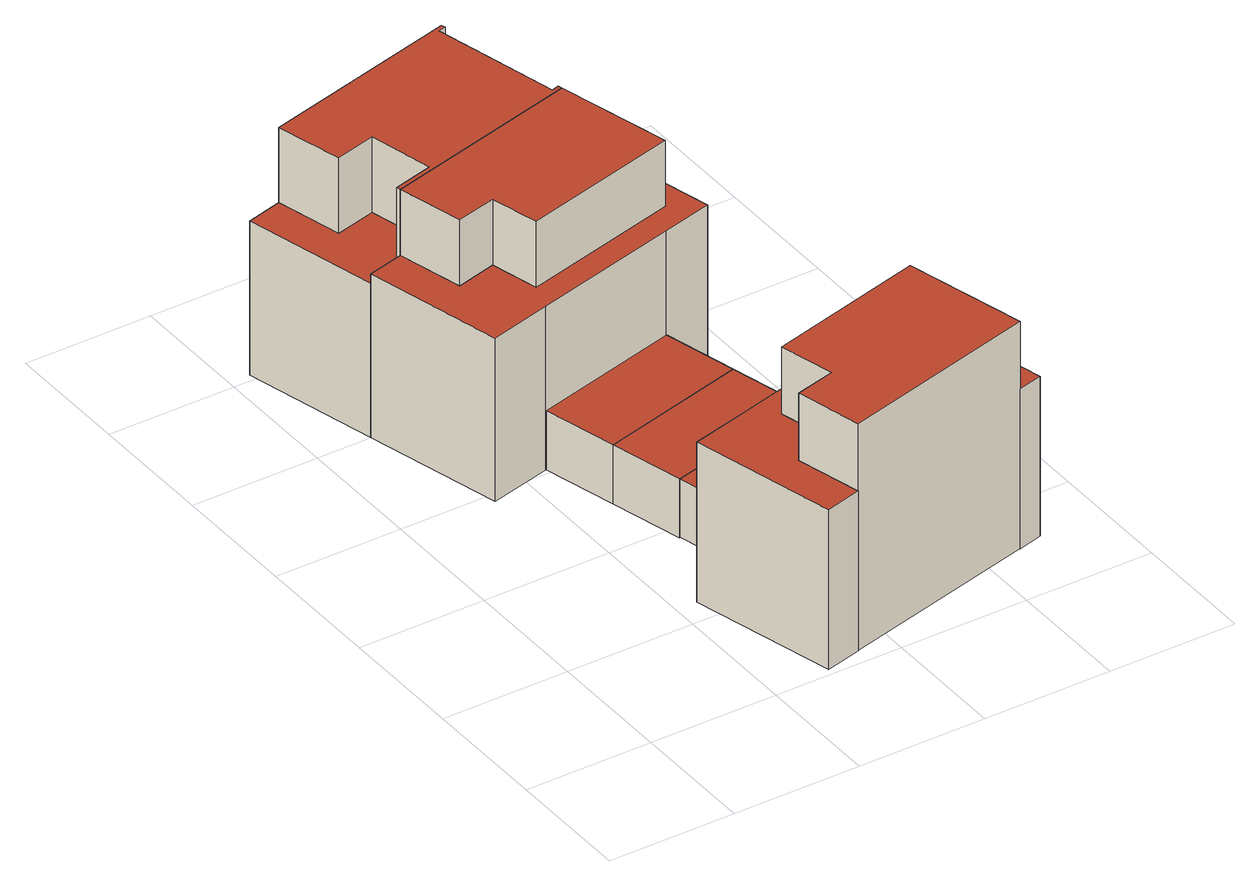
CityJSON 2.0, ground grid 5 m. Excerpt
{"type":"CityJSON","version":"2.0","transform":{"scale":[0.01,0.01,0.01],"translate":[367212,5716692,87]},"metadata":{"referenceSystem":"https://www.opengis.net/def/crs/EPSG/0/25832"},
"CityObjects":{
"building1":{"type":"Building","attributes":{"Gemeindeschluessel":"05513000","Geometrietyp2DReferenz":"3000","function":"31001_1010"},"address":[{"country":"Germany","locality":"Gelsenkirchen","thoroughfareNumber":"24","thoroughfareName":"An der Baumschule"}],"children":["building1-1","building1-2"]},
"building1-1":{"type":"BuildingPart","attributes":{"roofType":"1000","measuredHeight":6.46,"storeysAboveGround":2},"parents":["building1"],"geometry":[{"type":"MultiSurface","lod":"2","boundaries":[[[0,1,2,3]],[[4,5,1,0]],[[6,7,5,4]],[[8,9,7,6]],[[10,11,9,8]],[[12,13,14,15]],[[3,2,13,12]],[[15,16,17,18,19,10,8,6,4,0,3,12]],[[1,5,7,9,11,20,21,22,23,14,13,2]],[[24,25,20,11]],[[10,19,25,24]],[[25,26,21,20]],[[19,18,26,25]],[[26,27,22,21]],[[18,17,27,26]],[[27,28,23,22]],[[17,16,28,27]],[[28,29,14,23]],[[16,15,29,28]]],"semantics":{"surfaces":[{"type":"WallSurface"},{"type":"RoofSurface"},{"type":"GroundSurface"},{"type":"ClosureSurface"}],"values":[0,0,0,0,0,0,0,1,2,0,3,0,3,0,3,0,3,0,3]}}]},
"building1-2":{"type":"BuildingPart","attributes":{"roofType":"1000","measuredHeight":9.16,"storeysAboveGround":2},"address":[{"country":"Germany","locality":"Gelsenkirchen","thoroughfareNumber":"24","thoroughfareName":"An der Baumschule"}],"parents":["building1"],"geometry":[{"type":"MultiSurface","lod":"2","boundaries":[[[30,29,24,31]],[[31,32,33,34,35,30]],[[27,26,25,24,29,28]],[[35,34,17,16]],[[27,28,16,17]],[[34,33,18,17]],[[26,27,17,18]],[[33,32,19,18]],[[25,26,18,19]],[[32,31,10,19]],[[24,25,19,10]],[[30,35,16,15]],[[28,29,15,16]]],"semantics":{"surfaces":[{"type":"WallSurface"},{"type":"RoofSurface"},{"type":"GroundSurface"},{"type":"ClosureSurface"}],"values":[0,1,2,0,3,0,3,0,3,0,3,0,3]}}]},
"building2":{"type":"Building","attributes":{"Geometrietyp2DReferenz":"3000","Gemeindeschluessel":"05513000","function":"31001_2463","roofType":"1000","measuredHeight":2.35,"storeysAboveGround":1},"address":[{"country":"Germany","locality":"Gelsenkirchen","thoroughfareNumber":"24","thoroughfareName":"An der Baumschule"}],"geometry":[{"type":"Solid","lod":"2","boundaries":[[[[36,37,38,39]],[[40,41,37,36]],[[42,43,41,40]],[[39,38,43,42]],[[40,36,39,42]],[[37,41,43,38]]]],"semantics":{"surfaces":[{"type":"WallSurface"},{"type":"RoofSurface"},{"type":"GroundSurface"}],"values":[[0,0,0,0,1,2]]}}]},
"building3":{"type":"Building","attributes":{"Geometrietyp2DReferenz":"3000","Gemeindeschluessel":"05513000","function":"31001_2463","roofType":"1000","measuredHeight":2.4,"storeysAboveGround":1},"address":[{"country":"Germany","locality":"Gelsenkirchen","thoroughfareNumber":"28","thoroughfareName":"An der Baumschule"}],"geometry":[{"type":"Solid","lod":"2","boundaries":[[[[39,44,45,46]],[[42,47,44,39]],[[48,49,47,42]],[[46,45,49,48]],[[42,39,46,48]],[[44,47,49,45]]]],"semantics":{"surfaces":[{"type":"WallSurface"},{"type":"RoofSurface"},{"type":"GroundSurface"}],"values":[[0,0,0,0,1,2]]}}]},
"building4":{"type":"Building","attributes":{"Gemeindeschluessel":"05513000","Geometrietyp2DReferenz":"3000","function":"31001_1010"},"address":[{"country":"Germany","locality":"Gelsenkirchen","thoroughfareNumber":"26","thoroughfareName":"An der Baumschule"}],"children":["building4-1","building4-2"]},
"building4-1":{"type":"BuildingPart","attributes":{"roofType":"1000","measuredHeight":6.6,"storeysAboveGround":2},"parents":["building4"],"geometry":[{"type":"MultiSurface","lod":"2","boundaries":[[[50,51,52,53]],[[54,55,56,57]],[[58,59,55,54]],[[60,61,59,58]],[[62,63,61,60]],[[64,65,63,62]],[[53,52,65,64]],[[62,60,58,54,57,66,67,68,69,50,53,64]],[[51,70,71,72,73,56,55,59,61,63,65,52]],[[74,75,70,51]],[[50,69,75,74]],[[75,76,71,70]],[[69,68,76,75]],[[76,77,72,71]],[[68,67,77,76]],[[77,78,73,72]],[[67,66,78,77]],[[78,79,56,73]],[[66,57,79,78]]],"semantics":{"surfaces":[{"type":"WallSurface"},{"type":"RoofSurface"},{"type":"GroundSurface"},{"type":"ClosureSurface"}],"values":[0,0,0,0,0,0,0,1,2,0,3,0,3,0,3,0,3,0,3]}}]},
"building4-2":{"type":"BuildingPart","attributes":{"roofType":"1000","measuredHeight":9.25,"storeysAboveGround":2},"address":[{"country":"Germany","locality":"Gelsenkirchen","thoroughfareNumber":"26","thoroughfareName":"An der Baumschule"}],"parents":["building4"],"geometry":[{"type":"MultiSurface","lod":"2","boundaries":[[[80,79,74,81]],[[82,83,84,85,80,81]],[[78,77,76,75,74,79]],[[80,85,66,57]],[[78,79,57,66]],[[85,84,67,66]],[[77,78,66,67]],[[84,83,68,67]],[[76,77,67,68]],[[83,82,69,68]],[[75,76,68,69]],[[82,81,50,69]],[[74,75,69,50]]],"semantics":{"surfaces":[{"type":"WallSurface"},{"type":"RoofSurface"},{"type":"GroundSurface"},{"type":"ClosureSurface"}],"values":[0,1,2,0,3,0,3,0,3,0,3,0,3]}}]},
"building5":{"type":"Building","attributes":{"Geometrietyp2DReferenz":"3000","Gemeindeschluessel":"05513000","function":"31001_2463","roofType":"1000","measuredHeight":2.4,"storeysAboveGround":1},"address":[{"country":"Germany","locality":"Gelsenkirchen","thoroughfareNumber":"26","thoroughfareName":"An der Baumschule"}],"geometry":[{"type":"Solid","lod":"2","boundaries":[[[[46,45,86,87]],[[48,49,45,46]],[[88,89,49,48]],[[87,86,89,88]],[[48,46,87,88]],[[45,49,89,86]]]],"semantics":{"surfaces":[{"type":"WallSurface"},{"type":"RoofSurface"},{"type":"GroundSurface"}],"values":[[0,0,0,0,1,2]]}}]},
"building6":{"type":"Building","attributes":{"Gemeindeschluessel":"05513000","Geometrietyp2DReferenz":"3000","function":"31001_1010"},"address":[{"country":"Germany","locality":"Gelsenkirchen","thoroughfareNumber":"28","thoroughfareName":"An der Baumschule"}],"children":["building6-1","building6-2","building6-3"]},
"building6-1":{"type":"BuildingPart","attributes":{"roofType":"1000","measuredHeight":6.22,"storeysAboveGround":2},"parents":["building6"],"geometry":[{"type":"MultiSurface","lod":"2","boundaries":[[[90,91,92,93]],[[94,52,51,95]],[[93,92,52,94]],[[95,96,97,98,99,90,93,94]],[[91,100,101,102,103,51,52,92]],[[104,105,100,91]],[[90,99,105,104]],[[105,106,101,100]],[[99,98,106,105]],[[106,107,102,101]],[[98,97,107,106]],[[107,108,103,102]],[[97,96,108,107]],[[108,74,51,103]],[[96,95,74,108]]],"semantics":{"surfaces":[{"type":"WallSurface"},{"type":"RoofSurface"},{"type":"GroundSurface"},{"type":"ClosureSurface"}],"values":[0,0,0,1,2,0,3,0,3,0,3,0,3,0,3]}}]},
"building6-2":{"type":"BuildingPart","attributes":{"roofType":"1000","measuredHeight":9.25,"storeysAboveGround":2},"address":[{"country":"Germany","locality":"Gelsenkirchen","thoroughfareNumber":"28","thoroughfareName":"An der Baumschule"}],"parents":["building6"],"geometry":[{"type":"MultiSurface","lod":"2","boundaries":[[[81,74,79,80]],[[109,110,104,111]],[[112,113,114,115,81,80,116,117,118,119,109,111]],[[120,121,122,123,79,74,108,107,106,105,104,110]],[[124,125,120,110]],[[109,119,126,127]],[[127,126,125,124]],[[125,128,121,120]],[[119,118,129,126]],[[126,129,128,125]],[[128,130,122,121]],[[118,117,131,129]],[[129,131,130,128]],[[130,132,123,122]],[[117,116,133,131]],[[131,133,132,130]],[[132,134,79,123]],[[116,80,135,133]],[[133,135,134,132]],[[81,115,96,95]],[[108,74,95,96]],[[115,114,97,96]],[[107,108,96,97]],[[114,113,98,97]],[[106,107,97,98]],[[113,112,99,98]],[[105,106,98,99]],[[112,111,90,99]],[[104,105,99,90]]],"semantics":{"surfaces":[{"type":"WallSurface"},{"type":"RoofSurface"},{"type":"GroundSurface"},{"type":"ClosureSurface"}],"values":[0,0,1,2,0,0,3,0,0,3,0,0,3,0,0,3,0,0,3,0,3,0,3,0,3,0,3,0,3]}}]},
"building6-3":{"type":"BuildingPart","attributes":{"roofType":"1000","measuredHeight":6.58,"storeysAboveGround":2},"address":[{"country":"Germany","locality":"Gelsenkirchen","thoroughfareNumber":"28","thoroughfareName":"An der Baumschule"}],"parents":["building6"],"geometry":[{"type":"Solid","lod":"2","boundaries":[[[[136,137,124,127]],[[138,139,137,136]],[[135,134,139,138]],[[138,136,127,126,129,131,133,135]],[[130,128,125,124,137,139,134,132]],[[133,131,130,132]],[[131,129,128,130]],[[129,126,125,128]],[[126,127,124,125]],[[135,133,132,134]]]],"semantics":{"surfaces":[{"type":"WallSurface"},{"type":"RoofSurface"},{"type":"GroundSurface"},{"type":"ClosureSurface"}],"values":[[0,0,0,1,2,3,3,3,3,3]]}}]}
},
"vertices":[
[817,649,715],[817,649,69],[575,587,69],[575,587,715],[1395,797,715],[1395,797,69],[1592,848,715],[1592,848,69],[1738,274,715],[1738,274,69],[1642,249,715],[1642,249,69],[720,14,715],[720,14,69],[862,51,69],[862,51,715],[797,309,715],[956,350,715],[900,567,715],[1520,726,715],[1520,726,69],[900,567,69],[956,350,69],[797,309,69],[1642,249,71],[1520,726,71],[900,567,71],[956,350,71],[797,309,71],[862,51,71],
[862,51,987],[1642,249,987],[1520,726,987],[900,567,987],[956,350,987],[797,309,987],
[1395,797,298],[1395,797,64],[1321,1087,64],[1321,1087,298],[817,649,298],[817,649,64],[743,941,298],[743,941,64],
[1321,1087,59],[1247,1377,59],[1247,1377,298],[743,941,59],[669,1230,298],[669,1230,59],
[358,2039,718],[358,2039,58],[216,2003,58],[216,2003,718],[1234,2260,718],[1234,2260,58],[1135,2235,58],[1135,2235,718],[1372,1718,718],[1372,1718,58],[1173,1668,718],[1173,1668,58],[595,1521,718],[595,1521,58],[352,1460,718],[352,1460,58],[1250,1789,718],[630,1633,718],[582,1821,718],[423,1780,718],[423,1780,58],[582,1821,58],[630,1633,58],[1250,1789,58],[358,2039,59],[423,1780,59],[582,1821,59],[630,1633,59],[1250,1789,59],[1135,2235,59],
[1135,2235,984],[358,2039,984],[423,1780,984],[582,1821,984],[630,1633,984],[1250,1789,984],
[1173,1668,59],[1173,1668,298],[595,1521,298],[595,1521,59],
[224,2566,680],[224,2566,58],[83,2530,58],[83,2530,680],[216,2003,680],[358,2039,680],[354,2055,680],[512,2095,680],[450,2346,680],[290,2305,680],[290,2305,58],[450,2346,58],[512,2095,58],[354,2055,58],[224,2566,59],[290,2305,59],[450,2346,59],[512,2095,59],[354,2055,59],
[1004,2763,984],[1004,2763,59],[224,2566,984],[290,2305,984],[450,2346,984],[512,2095,984],[354,2055,984],[1131,2251,984],[1102,2243,984],[980,2738,984],[1009,2746,984],[1009,2746,59],[980,2738,59],[1102,2243,59],[1131,2251,59],[1004,2763,61],[1009,2746,61],[1009,2746,719],[1004,2763,719],[980,2738,61],[980,2738,719],[1102,2243,61],[1102,2243,719],[1131,2251,61],[1131,2251,719],[1135,2235,61],[1135,2235,719],
[1101,2787,719],[1101,2787,61],[1234,2260,719],[1234,2260,61]
]}
